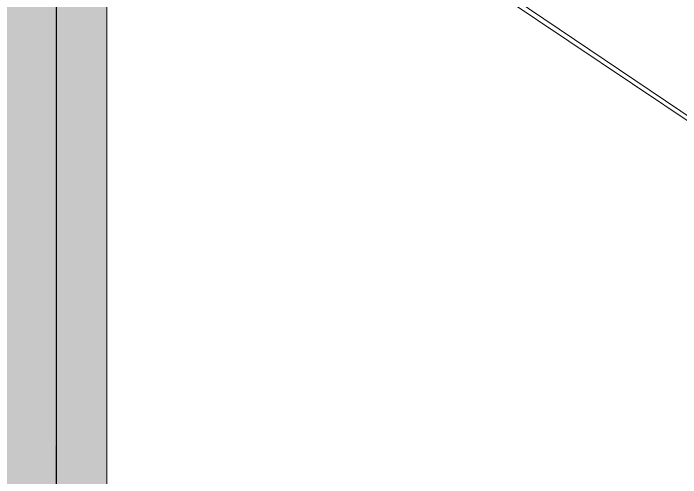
# Model space of a CAD drawing. Header units: inches. Extents: x 4017 to 5703, y -944 to 2840.
# Drawn here: x 5032.188 to 5033.159, y 1255.633 to 1256.308 of the extents above; entities that cross this region are included whole.
import ezdxf

# ---------------------------------------------------------------- set-up
doc = ezdxf.new("R2010")
doc.units = ezdxf.units.IN
doc.header["$MEASUREMENT"] = 0
doc.layers.get('0').update_dxf_attribs({"color": 5})
doc.layers.add('1 - plaster', color=1, linetype='Continuous', lineweight=9)
doc.layers.add('1 - subStructural - Bearing', color=132, linetype='Continuous', lineweight=9)

# ---------------------------------------------------------------- blocks, each defined once
blk = doc.blocks.new('ddddw')
at = {"layer": '1 - plaster', "true_color": 0xe0a352}
blk.add_hatch(color=33, dxfattribs=at).paths.add_polyline_path([(-5.63921, -217.60481), (-6.83921, -217.60481), (-6.8, 5.58902), (-5.6, 5.58902)])
at = {"layer": '1 - subStructural - Bearing'}
h = blk.add_hatch(color=256, dxfattribs=at)
h.dxf.hatch_style = 1
edge = h.paths.add_edge_path()
edge.add_line((-4.62238, 0.18906), (-5.60014, 0.18906))
edge.add_line((-5.60014, 0.18906), (-5.60015, -3.23406))
edge.add_line((-5.60015, -3.23406), (-4.40832, -3.23406))
edge.add_arc((-4.40832, -3.12407), 0.11, -90, 90)
edge.add_line((-4.40832, -3.01407), (-4.60151, -3.01407))
edge.add_line((-4.60151, -3.01407), (-4.60151, -3.0874))
edge.add_line((-4.60151, -3.0874), (-4.40832, -3.0874))
edge.add_arc((-4.40832, -3.12407), 0.03667, -90.00001, 89.99999, ccw=False)
edge.add_line((-4.40832, -3.16073), (-5.52682, -3.16073))
edge.add_line((-5.52682, -3.16073), (-5.52681, 0.11573))
edge.add_line((-5.52681, 0.11573), (-4.65275, 0.11573))
edge.add_line((-4.65275, 0.11573), (-3.79721, -0.49537))
edge.add_line((-3.79721, -0.49537), (-2.51426, -0.49537))
edge.add_line((-2.51426, -0.49537), (-1.90316, 0.11573))
edge.add_line((-1.90316, 0.11573), (-0.67351, 0.11573))
edge.add_line((-0.67351, 0.11573), (-0.67351, -3.16073))
edge.add_line((-0.67351, -3.16073), (-1.90317, -3.16073))
edge.add_line((-1.90317, -3.16073), (-1.70999, -3.0874))
edge.add_line((-1.70999, -3.0874), (-1.70999, -3.01407))
edge.add_line((-1.70999, -3.01407), (-1.90317, -3.01407))
edge.add_arc((-1.90317, -3.12407), 0.11, 90, 270)
edge.add_line((-1.90317, -3.23406), (-0.60018, -3.23406))
edge.add_line((-0.60018, -3.23406), (-0.60017, 0.18906))
edge.add_line((-0.60017, 0.18906), (-1.93354, 0.18906))
edge.add_line((-1.93354, 0.18906), (-2.54464, -0.42204))
edge.add_line((-2.54464, -0.42204), (-3.76684, -0.42204))
edge.add_line((-3.76684, -0.42204), (-4.62238, 0.18906))
at = {"layer": '1 - plaster'}
blk.add_lwpolyline([(-6.80002, -217.6158), (-5.60002, -217.59228), (-5.6, 5.58902), (-6.8, 5.58902), (-6.80002, -217.6158)], dxfattribs=at)
at = {"layer": '1 - subStructural - Bearing'}
for p in [(-5.60015, -3.20101), (-5.5268, -3.16073)]:
    blk.add_line(p, (-0.67351, 0.11573), dxfattribs=at)
blk.add_lwpolyline([(-2.54464, -0.42204), (-3.76684, -0.42204), (-4.62238, 0.18906), (-5.60014, 0.18906), (-5.60015, -3.23406), (-4.40832, -3.23406, 1), (-4.40832, -3.01407), (-4.60151, -3.01407), (-4.60151, -3.0874), (-4.40832, -3.0874, -1), (-4.40832, -3.16073), (-5.52682, -3.16073), (-5.52681, 0.11573), (-4.65275, 0.11573), (-3.79721, -0.49537), (-2.51426, -0.49537)], format="xyb", dxfattribs=at)
blk.add_lwpolyline([(-5.60014, -3.23406), (-5.60014, 0.18906), (-0.60014, 0.18906), (-0.60014, -3.23406), (-5.60014, -3.23406)], dxfattribs=at)

msp = doc.modelspace()

# ---------------------------------------------------------------- block references
at = {"xscale": -1, "rotation": 180}
msp.add_blockref('ddddw', (5037.85062, 1253.56969), dxfattribs=at)

doc.saveas('drawing.dxf')
